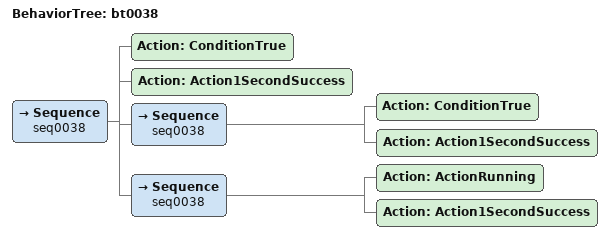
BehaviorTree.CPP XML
<root>

  <BehaviorTree ID="bt0038">
    <Sequence name="seq0038">
      <Action ID="ConditionTrue" />
      <Action ID="Action1SecondSuccess" />

      <Sequence name="seq0038">
        <Action ID="ConditionTrue" />
        <Action ID="Action1SecondSuccess" />
      </Sequence>

      <Sequence name="seq0038">
       <Action ID="ActionRunning" />
       <Action ID="Action1SecondSuccess" />
      </Sequence>

    </Sequence>
  </BehaviorTree>

</root>
